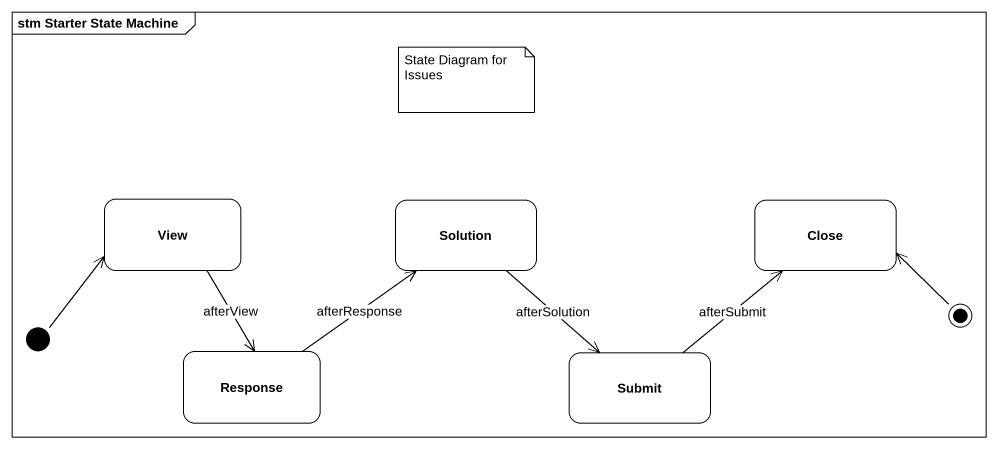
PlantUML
@startuml
mainframe stm Starter State Machine
hide empty description
state View
state Solution
state Close
state final1 <<end>>
state Response
state Submit
[*] -up-> View
View --> Response : afterView
Solution --> Submit : afterSolution
final1 -left-> Close
Response -up-> Solution : afterResponse
Submit -up-> Close : afterSubmit
note as N1
  State Diagram for Issues
end note
@enduml
